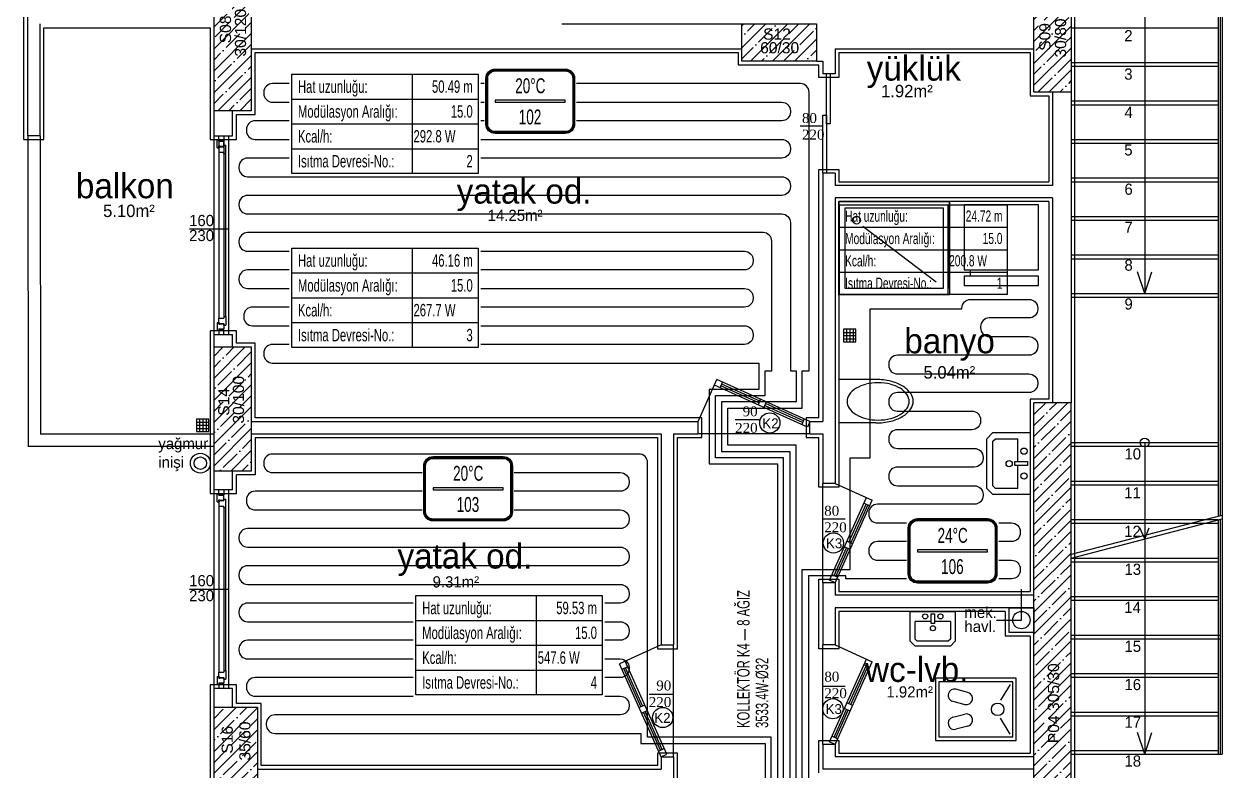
# Model space of a CAD drawing. Header units: centimetres. Extents: x 275281 to 287704, y -444050 to -441150.
# Drawn here: x 277398 to 278363, y -442857 to -442256 of the extents above; entities that cross this region are included whole.
import ezdxf
from ezdxf.enums import TextEntityAlignment as Align

# ---------------------------------------------------------------- set-up
doc = ezdxf.new("R2010")
doc.units = ezdxf.units.CM
for name, color, linetype in [('MKDU0', 50, 'CONTINUOUS'), ('ROTAS-ISITMA-CAP', 41, 'Continuous'), ('ROTAS-ISITMA-ETIKET', 2, 'Continuous'), ('ROTAS-ISITMA-MAHAL-ETIKET', 2, 'Continuous')]:
    doc.layers.add(name, color=color, linetype=linetype)
doc.layers.add('ROTAS-ISITMA-PEX', color=1, linetype='Continuous', lineweight=30)
doc.styles.add('arial_1_18', font='arial.ttf', dxfattribs={"height": 0.2})
doc.styles.add('ROTAS-YAZI', font='arial.ttf')
pattern_1 = [(45, (255901.426, -437638.89), (-8.838835, 8.838835), []), (45, (255910.265, -437638.89), (-8.838835, 8.838835), [15.625, -3.125, 0, -3.125])]

# ---------------------------------------------------------------- blocks, each defined once
blk = doc.blocks.new('ROTAS-YI-MAHAL')
at = {"color": 2, "extrusion": (0, 0, -1)}
for points in [[(35.71, -18.44), (35.71, 18.44, 0.414214), (28.21, 25.94), (-28.21, 25.94, 0.414214), (-35.71, 18.44), (-35.71, -18.44, 0.414214), (-28.21, -25.94), (28.21, -25.94, 0.414214)], [(34.21, -18.44), (34.21, 18.44, 0.414214), (28.21, 24.44), (-28.21, 24.44, 0.414214), (-34.21, 18.44), (-34.21, -18.44, 0.414214), (-28.21, -24.44), (28.21, -24.44, 0.414214)]]:
    blk.add_lwpolyline(points, format="xyb", close=True, dxfattribs=at)
at = {"color": 4, "extrusion": (0, 0, -1)}
for points in [[(35.21, -18.44), (35.21, 18.44, 0.414214), (28.21, 25.44), (-28.21, 25.44, 0.414214), (-35.21, 18.44), (-35.21, -18.44, 0.414214), (-28.21, -25.44), (28.21, -25.44, 0.414214)], [(34.71, -18.44), (34.71, 18.44, 0.414214), (28.21, 24.94), (-28.21, 24.94, 0.414214), (-34.71, 18.44), (-34.71, -18.44, 0.414214), (-28.21, -24.94), (28.21, -24.94, 0.414214)]]:
    blk.add_lwpolyline(points, format="xyb", close=True, dxfattribs=at)
at = {"color": 2, "extrusion": (0, 0, -1)}
blk.add_lwpolyline([(28.21, -0.75), (-28.21, -0.75), (-28.21, 0.75), (28.21, 0.75)], close=True, dxfattribs=at)
at = {"color": 4, "style": 'ROTAS-YAZI', "width": 0.65}
blk.add_attdef('DERECE', (-12.12, 6.47), '', height=12, dxfattribs=at)
at = {"color": 2, "style": 'ROTAS-YAZI', "width": 0.65, "flags": 1}
for tag in ['ALAN', 'MAHAL']:
    blk.add_attdef(tag, (0, 0), '', height=5, dxfattribs=at)
at = {"color": 1, "style": 'ROTAS-YAZI', "width": 0.65}
blk.add_attdef('NO', (-9.26, -18.64), '', height=12, dxfattribs=at)
blk = doc.blocks.new('ROTAS-YI-ETIKET')
at = {"color": 2}
for p, q in [((96.87, 0), (96.87, -80)), ((0, -20), (150, -20)), ((0, -40), (150, -40)), ((0, -60), (150, -60))]:
    blk.add_line(p, q, dxfattribs=at)
at = {"color": 2, "extrusion": (0, 0, -1)}
blk.add_lwpolyline([(-150, 0), (-150, -80), (0, -80), (0, 0)], close=True, dxfattribs=at)
at = {"color": 2, "style": 'ROTAS-YAZI', "width": 0.65}
for s, p in [('Hat uzunluğu:', (5, -10)), ('Modülasyon Aralığı:', (5, -30)), ('Kcal/h:', (5, -50)), ('Isıtma Devresi-No.:', (5, -70))]:
    blk.add_text(s, height=10, dxfattribs=at).set_placement(p, align=Align.MIDDLE_LEFT)
at = {"color": 2, "style": 'ROTAS-YAZI', "width": 0.65, "flags": 1}
for tag in ['ALAN', 'NO', 'DERECE', 'BORU', 'MAHAL']:
    blk.add_attdef(tag, (0, 0), '', height=5, dxfattribs=at)
at = {"color": 2, "style": 'ROTAS-YAZI', "width": 0.65}
for tag, p in [('UZ', (145.7, -14.93)), ('AR', (145.7, -34.94)), ('NO1', (145.7, -75.02))]:
    blk.add_attdef(tag, text='', height=10, dxfattribs=at).set_placement(p, align=Align.RIGHT)
blk.add_attdef('YER', (98.01, -54.93), '', height=10, dxfattribs=at)

msp = doc.modelspace()

# ---------------------------------------------------------------- hatches: boundary and pattern name
at = {"layer": 'MKDU0', "ltscale": 0.03}
h = msp.add_hatch(dxfattribs=at)
h.set_pattern_fill('ANSI35', color=8, scale=50, style=0)
h.set_pattern_definition(pattern_1)
h.paths.add_polyline_path([(277581.29, -442205.76), (277551.29, -442205.76), (277551.29, -442325.76), (277581.29, -442325.76)])
h.paths.add_polyline_path([(277579.59, -442284.37), (277579.59, -442241.25), (277565.62, -442241.25), (277565.62, -442284.37)], flags=24)
h.paths.add_polyline_path([(277567.47, -442273.67), (277567.47, -442246.65), (277553.51, -442246.65), (277553.51, -442273.67)], flags=24)
h = msp.add_hatch(dxfattribs=at)
h.set_pattern_fill('ANSI35', color=8, scale=50, style=0)
h.set_pattern_definition(pattern_1)
h.paths.add_polyline_path([(278241.29, -442230.76), (278211.29, -442230.76), (278211.29, -442310.76), (278241.29, -442310.76)])
h.paths.add_polyline_path([(278239.77, -442285.14), (278239.77, -442249.02), (278225.8, -442249.02), (278225.8, -442285.14)], flags=24)
h.paths.add_polyline_path([(278227.11, -442279.73), (278227.11, -442252.7), (278213.15, -442252.7), (278213.15, -442279.73)], flags=24)
h = msp.add_hatch(dxfattribs=at)
h.set_pattern_fill('ANSI35', color=8, scale=50, style=0)
h.set_pattern_definition(pattern_1)
h.paths.add_polyline_path([(278036.29, -442255.76), (277976.29, -442255.76), (277976.29, -442285.76), (278036.29, -442285.76)])
h.paths.add_polyline_path([(277988.59, -442281.91), (278024.71, -442281.91), (278024.71, -442267.94), (277988.59, -442267.94)], flags=24)
h.paths.add_polyline_path([(277990.99, -442270.89), (278018.01, -442270.89), (278018.01, -442256.93), (277990.99, -442256.93)], flags=24)
h = msp.add_hatch(dxfattribs=at)
h.set_pattern_fill('ANSI35', color=8, scale=50, style=0)
h.set_pattern_definition(pattern_1)
h.paths.add_polyline_path([(277581.29, -442515.76), (277551.29, -442515.76), (277551.29, -442615.76), (277581.29, -442615.76)])
h.paths.add_polyline_path([(277577.94, -442579.86), (277577.94, -442536.75), (277563.97, -442536.75), (277563.97, -442579.86)], flags=24)
h.paths.add_polyline_path([(277566.13, -442573.54), (277566.13, -442546.52), (277552.17, -442546.52), (277552.17, -442573.54)], flags=24)
h = msp.add_hatch(dxfattribs=at)
h.set_pattern_fill('ANSI35', color=8, scale=50, style=0)
h.set_pattern_definition(pattern_1)
h.paths.add_polyline_path([(278241.29, -442560.76), (278211.29, -442560.76), (278211.29, -442865.76), (278241.29, -442865.76)])
h.paths.add_polyline_path([(278234.1, -442837.16), (278234.1, -442768.19), (278220.13, -442768.19), (278220.13, -442837.16)], flags=24)
h = msp.add_hatch(dxfattribs=at)
h.set_pattern_fill('ANSI35', color=8, scale=50, style=0)
h.set_pattern_definition(pattern_1)
h.paths.add_polyline_path([(277586.29, -442805.76), (277551.29, -442805.76), (277551.29, -442865.76), (277586.29, -442865.76)])
h.paths.add_polyline_path([(277583.14, -442851.16), (277583.14, -442815.04), (277569.17, -442815.04), (277569.17, -442851.16)], flags=24)
h.paths.add_polyline_path([(277568.91, -442845.58), (277568.91, -442818.55), (277554.95, -442818.55), (277554.95, -442845.58)], flags=24)

# ---------------------------------------------------------------- linework, layer by layer
at = {"layer": 'MKDU0', "color": 8, "ltscale": 0.03}
for p, q in [((277398.29, -442348.76), (277398.29, -442142.76)), ((277401.29, -442345.76), (277401.29, -442145.76)), ((278244.29, -442310.76), (278244.29, -442230.76)), ((278300.54, -442225.76), (278300.54, -442472.76)), ((278359.79, -442225.76), (278359.79, -442651.93)), ((278361.29, -442225.76), (278361.29, -442651.54)), ((278362.79, -442225.76), (278362.79, -442654.25)), ((277411.29, -442345.76), (277411.29, -442255.76)), ((277414.29, -442258.76), (277548.29, -442258.76)), ((277414.29, -442348.76), (277414.29, -442258.76)), ((277548.29, -442258.76), (277548.29, -442325.76)), ((277831.29, -442255.76), (277976.29, -442255.76)), ((278241.29, -442258.76), (278359.79, -442258.76)), ((277581.29, -442275.76), (277976.29, -442275.76)), ((277584.29, -442328.76), (277584.29, -442278.76)), ((277584.29, -442278.76), (277973.29, -442278.76)), ((277973.29, -442278.76), (277973.29, -442288.76)), ((278051.29, -442275.76), (278211.29, -442275.76)), ((278051.29, -442275.76), (278051.29, -442295.9)), ((278054.29, -442278.76), (278208.29, -442278.76)), ((278054.29, -442278.76), (278054.29, -442298.9)), ((278208.29, -442278.76), (278208.29, -442313.76)), ((277973.29, -442288.76), (278029.29, -442288.76)), ((278029.29, -442288.76), (278038.29, -442288.76)), ((278036.29, -442285.76), (278041.29, -442285.76)), ((278038.29, -442298.9), (278038.29, -442288.76)), ((278041.29, -442285.76), (278041.29, -442295.9)), ((278241.29, -442286.76), (278359.79, -442286.76)), ((278241.29, -442289.76), (278359.79, -442289.76)), ((278054.29, -442298.9), (278038.29, -442298.9)), ((278051.29, -442295.9), (278041.29, -442295.9)), ((278044.29, -442336.05), (278044.29, -442296.05)), ((278047.29, -442296.05), (278047.29, -442336.05)), ((278208.29, -442313.76), (278223.29, -442313.76)), ((278223.29, -442313.76), (278223.29, -442382.76)), ((278226.29, -442310.76), (278226.29, -442385.76)), ((278241.29, -442310.76), (278241.29, -442560.76)), ((278241.29, -442317.76), (278359.79, -442317.76)), ((278244.29, -442525.76), (278244.29, -442310.76)), ((277548.29, -442325.76), (277548.29, -442348.76)), ((277551.29, -442345.76), (277551.29, -442325.76)), ((277566.29, -442345.76), (277566.29, -442325.76)), ((277569.29, -442348.76), (277569.29, -442328.76)), ((277569.29, -442328.76), (277584.29, -442328.76)), ((278041.29, -442375.9), (278041.29, -442329.08)), ((278041.29, -442329.08), (278044.29, -442329.08)), ((278044.29, -442329.08), (278044.29, -442375.9)), ((278241.29, -442320.76), (278359.79, -442320.76)), ((278041.29, -442338.06), (278023.18, -442338.06)), ((278047.29, -442336.05), (278044.29, -442336.05)), ((277411.29, -442345.76), (277401.29, -442345.76)), ((277551.29, -442345.76), (277566.29, -442345.76)), ((277551.29, -442505.76), (277551.29, -442345.76)), ((277555.3, -442349.76), (277555.3, -442345.76)), ((277559.3, -442345.76), (277559.3, -442349.76)), ((277563.1, -442505.76), (277563.1, -442345.76)), ((277398.29, -442348.76), (277414.29, -442348.76)), ((277548.29, -442348.76), (277569.29, -442348.76)), ((277553.7, -442349.06), (277555.1, -442349.06)), ((277553.7, -442355.46), (277553.7, -442349.06)), ((277553.7, -442355.46), (277555.1, -442355.46)), ((277555.1, -442349.06), (277555.1, -442492.56)), ((277555.1, -442350.26), (277555.1, -442349.06)), ((277555.1, -442350.26), (277559.3, -442350.26)), ((277555.1, -442353.96), (277556.1, -442353.96)), ((277555.1, -442355.46), (277555.1, -442353.96)), ((277555.1, -442354.56), (277555.1, -442358.96)), ((277555.1, -442354.56), (277555.6, -442354.56)), ((277559.3, -442349.76), (277555.3, -442349.76)), ((277555.6, -442354.86), (277555.6, -442354.56)), ((277555.6, -442354.86), (277556.1, -442354.86)), ((277556.1, -442354.26), (277556.1, -442353.96)), ((277556.1, -442354.26), (277559.3, -442354.26)), ((277556.1, -442354.86), (277556.1, -442354.56)), ((277556.1, -442354.56), (277559.3, -442354.56)), ((277559.3, -442350.26), (277559.3, -442491.36)), ((277559.3, -442354.26), (277559.3, -442350.26)), ((277559.3, -442353.36), (277559.3, -442354.56)), ((277559.3, -442353.36), (277560.7, -442353.36)), ((277560.7, -442491.36), (277560.7, -442353.36)), ((277560.7, -442360.16), (277560.7, -442353.36)), ((278241.29, -442348.76), (278359.79, -442348.76)), ((278241.29, -442351.76), (278359.79, -442351.76)), ((277555.1, -442358.96), (277559.3, -442358.96)), ((277559.3, -442360.16), (277559.3, -442358.96)), ((277559.3, -442360.16), (277560.7, -442360.16)), ((278038.29, -442572.76), (278038.29, -442372.9)), ((278038.29, -442372.9), (278054.29, -442372.9)), ((278041.29, -442375.9), (278041.29, -442575.76)), ((278051.29, -442375.9), (278041.29, -442375.9)), ((278044.29, -442375.9), (278041.29, -442375.9)), ((278051.29, -442375.9), (278051.29, -442385.76)), ((278054.29, -442372.9), (278054.29, -442382.76)), ((278226.29, -442385.76), (278051.29, -442385.76)), ((278054.29, -442382.76), (278223.29, -442382.76)), ((278241.29, -442379.76), (278359.79, -442379.76)), ((278241.29, -442382.76), (278359.79, -442382.76)), ((278226.29, -442395.76), (278051.29, -442395.76)), ((278051.29, -442395.76), (278051.29, -442625.76)), ((278226.29, -442395.76), (278226.29, -442560.76)), ((278223.29, -442398.76), (278054.29, -442398.76)), ((278054.29, -442398.76), (278054.29, -442628.76)), ((278143.29, -442468.76), (278143.29, -442398.76)), ((278223.29, -442398.76), (278223.29, -442557.76)), ((278241.29, -442410.76), (278359.79, -442410.76)), ((278241.29, -442413.76), (278359.79, -442413.76)), ((277531.66, -442420.81), (277563.1, -442420.81)), ((278241.29, -442441.76), (278359.79, -442441.76)), ((278241.29, -442444.76), (278359.79, -442444.76)), ((278300.54, -442472.76), (278294.81, -442455.24)), ((278300.54, -442472.76), (278306.27, -442455.24)), ((278241.29, -442472.76), (278359.79, -442472.76)), ((278241.29, -442475.76), (278359.79, -442475.76)), ((277555.1, -442492.56), (277559.3, -442492.56)), ((277555.1, -442496.96), (277555.1, -442492.56)), ((277559.3, -442491.36), (277559.3, -442492.56)), ((277559.3, -442491.36), (277560.7, -442491.36)), ((277560.7, -442491.36), (277560.7, -442498.16)), ((277569.29, -442502.76), (277548.29, -442502.76)), ((277548.29, -442502.76), (277548.29, -442515.76)), ((277553.7, -442496.06), (277553.7, -442502.46)), ((277553.7, -442496.06), (277555.1, -442496.06)), ((277553.7, -442502.46), (277555.1, -442502.46)), ((277555.1, -442496.06), (277555.1, -442497.56)), ((277555.1, -442496.96), (277555.6, -442496.96)), ((277555.1, -442497.56), (277556.1, -442497.56)), ((277555.1, -442501.26), (277555.1, -442502.46)), ((277555.1, -442501.26), (277559.3, -442501.26)), ((277555.3, -442501.76), (277555.3, -442505.76)), ((277559.3, -442501.76), (277555.3, -442501.76)), ((277555.6, -442496.66), (277556.1, -442496.66)), ((277555.6, -442496.66), (277555.6, -442496.96)), ((277556.1, -442496.66), (277556.1, -442496.96)), ((277556.1, -442496.96), (277559.3, -442496.96)), ((277556.1, -442497.26), (277556.1, -442497.56)), ((277556.1, -442497.26), (277559.3, -442497.26)), ((277559.3, -442498.16), (277559.3, -442496.96)), ((277559.3, -442497.26), (277559.3, -442501.26)), ((277559.3, -442498.16), (277560.7, -442498.16)), ((277559.3, -442505.76), (277559.3, -442501.76)), ((277569.29, -442512.76), (277569.29, -442502.76)), ((278068.09, -442501.62), (278058.09, -442501.62)), ((278058.09, -442501.62), (278058.09, -442511.62)), ((278060.56, -442501.62), (278060.56, -442511.62)), ((278063.17, -442501.62), (278063.17, -442511.62)), ((278065.79, -442501.62), (278065.79, -442511.62)), ((278068.09, -442511.62), (278068.09, -442501.62)), ((277551.29, -442515.76), (277551.29, -442505.76)), ((277551.29, -442505.76), (277566.29, -442505.76)), ((277566.29, -442515.76), (277566.29, -442505.76)), ((278058.09, -442504.09), (278068.09, -442504.09)), ((278058.09, -442506.62), (278068.09, -442506.62)), ((278058.09, -442509.15), (278068.09, -442509.15)), ((278058.09, -442511.62), (278068.09, -442511.62)), ((277548.29, -442515.76), (277548.29, -442585.76)), ((277584.29, -442512.76), (277569.29, -442512.76)), ((277584.29, -442572.76), (277584.29, -442512.76)), ((278244.29, -442585.76), (278244.29, -442525.76)), ((277941.04, -442575.76), (277956.16, -442542.12)), ((278028.99, -442580.32), (277954.11, -442546.68)), ((278031.04, -442575.76), (277956.16, -442542.12)), ((277958.67, -442548.73), (277960.72, -442544.17)), ((277990.01, -442560.84), (277959.41, -442547.09)), ((277990.65, -442559.4), (277960.05, -442545.65)), ((278084.17, -442542.02), (278054.24, -442542.02)), ((278054.24, -442542.02), (278054.24, -442577.06)), ((277991.32, -442557.92), (277989.27, -442562.48)), ((277995.88, -442559.97), (277993.83, -442564.53)), ((278208.29, -442557.76), (278208.29, -442712.76)), ((278223.29, -442557.76), (278208.29, -442557.76)), ((278025.17, -442576.64), (277994.57, -442562.89)), ((278025.81, -442575.2), (277995.22, -442561.45)), ((277547.14, -442573.9), (277537.14, -442573.9)), ((277537.14, -442573.9), (277537.14, -442583.9)), ((277537.14, -442576.37), (277547.14, -442576.37)), ((277537.14, -442578.9), (277547.14, -442578.9)), ((277539.61, -442573.9), (277539.61, -442583.9)), ((277542.22, -442573.9), (277542.22, -442583.9)), ((277544.84, -442573.9), (277544.84, -442583.9)), ((277547.14, -442583.9), (277547.14, -442573.9)), ((277581.29, -442575.76), (277941.04, -442575.76)), ((277944.04, -442572.76), (277584.29, -442572.76)), ((277941.04, -442585.76), (277941.04, -442575.76)), ((277944.04, -442588.76), (277944.04, -442572.76)), ((277970.79, -442574.13), (277990.11, -442574.13)), ((278026.48, -442573.71), (278024.43, -442578.28)), ((278038.29, -442572.76), (278028.04, -442572.76)), ((278028.04, -442572.76), (278028.04, -442588.76)), ((278031.04, -442575.76), (278028.99, -442580.32)), ((278031.04, -442575.76), (278041.29, -442575.76)), ((278031.04, -442585.76), (278031.04, -442575.76)), ((278084.17, -442577.02), (278054.28, -442577.02)), ((277537.14, -442581.43), (277547.14, -442581.43)), ((277537.14, -442583.9), (277547.14, -442583.9)), ((277548.29, -442585.76), (277548.29, -442633.76)), ((277581.29, -442585.76), (277911.29, -442585.76)), ((277584.29, -442588.76), (277908.29, -442588.76)), ((277584.29, -442588.76), (277584.29, -442618.76)), ((277908.29, -442588.76), (277908.29, -442758.76)), ((277911.29, -442585.76), (277911.29, -442755.76)), ((277921.29, -442585.76), (277941.04, -442585.76)), ((277921.29, -442585.76), (277921.29, -442755.76)), ((277924.29, -442758.76), (277924.29, -442588.76)), ((277924.29, -442588.76), (277944.04, -442588.76)), ((278031.04, -442585.76), (277941.04, -442585.76)), ((278028.04, -442588.76), (278038.29, -442588.76)), ((278031.04, -442585.76), (278041.29, -442585.76)), ((278038.29, -442628.76), (278038.29, -442588.76)), ((278041.29, -442585.76), (278041.29, -442625.76)), ((278244.29, -442810.76), (278244.29, -442585.76)), ((278241.29, -442592.76), (278359.79, -442592.76)), ((278241.29, -442595.76), (278359.79, -442595.76)), ((278300.54, -442592.76), (278300.54, -442670.4)), ((277551.29, -442630.76), (277551.29, -442615.76)), ((277566.29, -442630.76), (277566.29, -442615.76)), ((277569.29, -442633.76), (277569.29, -442618.76)), ((277584.29, -442618.76), (277569.29, -442618.76)), ((278051.29, -442625.76), (278041.29, -442625.76)), ((278041.29, -442705.76), (278041.29, -442625.76)), ((278051.29, -442625.76), (278081.2, -442639.2)), ((278241.29, -442623.76), (278359.79, -442623.76)), ((278241.29, -442626.76), (278359.79, -442626.76)), ((277548.29, -442633.76), (277569.29, -442633.76)), ((277566.29, -442630.76), (277551.29, -442630.76)), ((277551.29, -442790.76), (277551.29, -442630.76)), ((277553.7, -442640.46), (277553.7, -442634.06)), ((277553.7, -442634.06), (277555.1, -442634.06)), ((277555.1, -442635.26), (277555.1, -442634.06)), ((277555.1, -442635.26), (277559.3, -442635.26)), ((277555.3, -442634.76), (277555.3, -442630.76)), ((277559.3, -442634.76), (277555.3, -442634.76)), ((277559.3, -442630.76), (277559.3, -442634.76)), ((277559.3, -442639.26), (277559.3, -442635.26)), ((277563.1, -442790.76), (277563.1, -442630.76)), ((278054.29, -442628.76), (278038.29, -442628.76)), ((278046.73, -442703.71), (278076.64, -442637.15)), ((277553.7, -442640.46), (277555.1, -442640.46)), ((277555.1, -442640.46), (277555.1, -442638.96)), ((277555.1, -442638.96), (277556.1, -442638.96)), ((277555.1, -442639.56), (277555.6, -442639.56)), ((277555.1, -442639.56), (277555.1, -442643.96)), ((277555.1, -442643.96), (277555.1, -442777.56)), ((277555.1, -442643.96), (277559.3, -442643.96)), ((277555.6, -442639.86), (277555.6, -442639.56)), ((277555.6, -442639.86), (277556.1, -442639.86)), ((277556.1, -442639.26), (277556.1, -442638.96)), ((277556.1, -442639.26), (277559.3, -442639.26)), ((277556.1, -442639.56), (277559.3, -442639.56)), ((277556.1, -442639.86), (277556.1, -442639.56)), ((277559.3, -442638.36), (277560.7, -442638.36)), ((277559.3, -442638.36), (277559.3, -442639.56)), ((277559.3, -442645.16), (277559.3, -442643.96)), ((277559.3, -442645.16), (277559.3, -442776.36)), ((277559.3, -442645.16), (277560.7, -442645.16)), ((277560.7, -442645.16), (277560.7, -442638.36)), ((277560.7, -442776.36), (277560.7, -442645.16)), ((278051.29, -442705.76), (278081.2, -442639.2)), ((278062.47, -442673.05), (278076.22, -442642.45)), ((278063.91, -442673.7), (278077.66, -442643.1)), ((278074.59, -442641.71), (278079.15, -442643.76)), ((278059.4, -442654.51), (278041.29, -442654.51)), ((278240.54, -442682.86), (278362.79, -442651.15)), ((278241.29, -442685.76), (278362.79, -442654.25)), ((278241.29, -442654.76), (278359.79, -442654.76)), ((278359.79, -442654.76), (278359.79, -442843.76)), ((278361.29, -442654.64), (278361.29, -442843.76)), ((278362.79, -442654.25), (278362.79, -442843.76)), ((278241.29, -442657.76), (278359.79, -442657.76)), ((278300.54, -442670.4), (278296.68, -442661.49)), ((278300.54, -442670.4), (278304.19, -442661.43)), ((278065.4, -442674.36), (278060.84, -442672.31)), ((278300.54, -442670.4), (278300.54, -442843.76)), ((278050.41, -442699.89), (278060.43, -442677.61)), ((278051.85, -442700.54), (278061.87, -442678.26)), ((278063.35, -442678.92), (278058.79, -442676.87)), ((278241.29, -442685.76), (278359.79, -442685.76)), ((278241.29, -442688.76), (278359.79, -442688.76)), ((278038.29, -442758.76), (278038.29, -442702.76)), ((278038.29, -442702.76), (278054.29, -442702.76)), ((278051.29, -442705.76), (278046.73, -442703.71)), ((278053.34, -442701.2), (278048.78, -442699.15)), ((278054.29, -442702.76), (278054.29, -442712.76)), ((277531.66, -442710.76), (277563.1, -442710.76)), ((278041.29, -442705.76), (278041.29, -442755.76)), ((278051.29, -442705.76), (278041.29, -442705.76)), ((278051.29, -442705.76), (278051.29, -442715.76)), ((278054.29, -442712.76), (278208.29, -442712.76)), ((278201.29, -442735.76), (278201.29, -442710.76)), ((278211.29, -442715.76), (278051.29, -442715.76)), ((278241.29, -442716.76), (278359.79, -442716.76)), ((278241.29, -442719.76), (278359.79, -442719.76)), ((278211.29, -442725.76), (278051.29, -442725.76)), ((278051.29, -442725.76), (278051.29, -442755.76)), ((278188.29, -442728.76), (278054.29, -442728.76)), ((278054.29, -442728.76), (278054.29, -442758.76)), ((278111.8, -442728.76), (278148.06, -442728.76)), ((278111.8, -442752.76), (278111.8, -442728.76)), ((278128.59, -442738.59), (278128.59, -442730.59)), ((278128.59, -442730.59), (278131.27, -442730.59)), ((278131.27, -442730.59), (278131.27, -442738.59)), ((278148.06, -442728.76), (278148.06, -442752.76)), ((278188.29, -442728.76), (278188.29, -442748.76)), ((278191.29, -442725.76), (278211.29, -442725.76)), ((278191.29, -442745.76), (278191.29, -442725.76)), ((278211.29, -442725.76), (278211.29, -442745.76)), ((278128.59, -442736.76), (278115.8, -442736.76)), ((278115.8, -442751.11), (278115.8, -442736.76)), ((278131.27, -442738.59), (278128.59, -442738.59)), ((278144.06, -442736.76), (278131.27, -442736.76)), ((278144.06, -442736.76), (278144.06, -442751.11)), ((278181.29, -442735.76), (278201.29, -442735.76)), ((278115.8, -442756.76), (278111.8, -442752.76)), ((278117.46, -442752.76), (278115.8, -442751.11)), ((278142.41, -442752.76), (278117.46, -442752.76)), ((278144.06, -442751.11), (278142.41, -442752.76)), ((278148.06, -442752.76), (278144.06, -442756.76)), ((278208.29, -442748.76), (278188.29, -442748.76)), ((278211.29, -442745.76), (278191.29, -442745.76)), ((278208.29, -442748.76), (278208.29, -442787.76)), ((278241.29, -442747.76), (278361.29, -442747.76)), ((278241.29, -442750.76), (278361.29, -442750.76)), ((277911.29, -442755.76), (277877.64, -442770.88)), ((277908.29, -442758.76), (277924.29, -442758.76)), ((277911.29, -442755.76), (277921.29, -442755.76)), ((277921.29, -442845.76), (277921.29, -442755.76)), ((278054.29, -442758.76), (278038.29, -442758.76)), ((278051.29, -442755.76), (278041.29, -442755.76)), ((278041.29, -442835.76), (278041.29, -442755.76)), ((278051.29, -442755.76), (278081.2, -442769.2)), ((278144.06, -442756.76), (278115.8, -442756.76)), ((277911.29, -442845.76), (277877.64, -442770.88)), ((277915.85, -442843.71), (277882.2, -442768.83)), ((278046.73, -442833.71), (278076.64, -442767.15)), ((278051.29, -442835.76), (278081.2, -442769.2)), ((278062.47, -442803.05), (278076.22, -442772.45)), ((278074.59, -442771.71), (278079.15, -442773.76)), ((277553.7, -442781.06), (277553.7, -442787.46)), ((277553.7, -442781.06), (277555.1, -442781.06)), ((277555.1, -442777.56), (277559.3, -442777.56)), ((277555.1, -442781.96), (277555.1, -442777.56)), ((277555.1, -442781.06), (277555.1, -442782.56)), ((277555.1, -442781.96), (277555.6, -442781.96)), ((277555.1, -442782.56), (277556.1, -442782.56)), ((277555.6, -442781.66), (277556.1, -442781.66)), ((277555.6, -442781.66), (277555.6, -442781.96)), ((277556.1, -442781.66), (277556.1, -442781.96)), ((277556.1, -442781.96), (277559.3, -442781.96)), ((277556.1, -442782.26), (277556.1, -442782.56)), ((277556.1, -442782.26), (277559.3, -442782.26)), ((277559.3, -442776.36), (277559.3, -442777.56)), ((277559.3, -442776.36), (277560.7, -442776.36)), ((277559.3, -442783.16), (277559.3, -442781.96)), ((277559.3, -442782.26), (277559.3, -442786.26)), ((277560.7, -442776.36), (277560.7, -442783.16)), ((277884.25, -442773.39), (277879.69, -442775.44)), ((277894.93, -442805.38), (277881.18, -442774.78)), ((277896.37, -442804.73), (277882.62, -442774.13)), ((278063.91, -442803.7), (278077.66, -442773.1)), ((278132.14, -442782.54), (278132.14, -442832.54)), ((278197.14, -442782.54), (278132.14, -442782.54)), ((278197.14, -442832.54), (278197.14, -442782.54)), ((278241.29, -442778.76), (278359.79, -442778.76)), ((278241.29, -442781.76), (278359.79, -442781.76)), ((277548.29, -442787.76), (277548.29, -442805.76)), ((277569.29, -442787.76), (277548.29, -442787.76)), ((277551.29, -442805.76), (277551.29, -442790.76)), ((277566.29, -442790.76), (277551.29, -442790.76)), ((277553.7, -442787.46), (277555.1, -442787.46)), ((277555.1, -442786.26), (277555.1, -442787.46)), ((277555.1, -442786.26), (277559.3, -442786.26)), ((277555.3, -442786.76), (277555.3, -442790.76)), ((277559.3, -442786.76), (277555.3, -442786.76)), ((277559.3, -442783.16), (277560.7, -442783.16)), ((277559.3, -442790.76), (277559.3, -442786.76)), ((277566.29, -442805.76), (277566.29, -442790.76)), ((277569.29, -442802.76), (277569.29, -442787.76)), ((278059.42, -442789.14), (278041.31, -442789.14)), ((278134.92, -442785.32), (278134.92, -442829.76)), ((278194.36, -442785.32), (278134.92, -442785.32)), ((278158.26, -442794.01), (278148.6, -442791.42)), ((278192.14, -442787.54), (278184.36, -442800.29)), ((278194.36, -442829.76), (278194.36, -442785.32)), ((278208.29, -442787.76), (278208.29, -442842.74)), ((277901.71, -442795.48), (277921.29, -442795.48)), ((278146.01, -442801.08), (278155.67, -442803.66)), ((277548.29, -442805.76), (277548.29, -442865.76)), ((277589.29, -442802.76), (277569.29, -442802.76)), ((277589.29, -442852.76), (277589.29, -442802.76)), ((277893.44, -442806.04), (277898, -442803.99)), ((277895.49, -442810.6), (277900.05, -442808.55)), ((277910.73, -442840.54), (277896.98, -442809.94)), ((277912.17, -442839.89), (277898.42, -442809.29)), ((278050.41, -442829.89), (278060.43, -442807.61)), ((278051.85, -442830.54), (278061.87, -442808.26)), ((278063.35, -442808.92), (278058.79, -442806.87)), ((278065.4, -442804.36), (278060.84, -442802.31)), ((278146.01, -442814.01), (278155.67, -442811.42)), ((278241.29, -442809.76), (278359.79, -442809.76)), ((278244.29, -442865.76), (278244.29, -442810.76)), ((278158.26, -442821.08), (278148.6, -442823.66)), ((278192.14, -442827.54), (278184.36, -442814.72)), ((278241.29, -442812.76), (278359.79, -442812.76)), ((278053.34, -442831.2), (278048.78, -442829.15)), ((278134.92, -442829.76), (278194.36, -442829.76)), ((278300.54, -442843.76), (278294.81, -442826.24)), ((278300.54, -442843.76), (278306.27, -442826.24)), ((277909.24, -442841.2), (277913.8, -442839.15)), ((278038.29, -442858.76), (278038.29, -442832.76)), ((278038.29, -442832.76), (278054.29, -442832.76)), ((278041.29, -442835.76), (278041.29, -442855.76)), ((278051.29, -442835.76), (278041.29, -442835.76)), ((278051.29, -442835.76), (278046.73, -442833.71)), ((278051.29, -442835.76), (278051.29, -442845.76)), ((278054.29, -442832.76), (278054.29, -442842.76)), ((278132.14, -442832.54), (278197.14, -442832.54)), ((277924.29, -442842.76), (277908.29, -442842.76)), ((277908.29, -442842.76), (277908.29, -442847.76)), ((277908.29, -442847.76), (277908.29, -442852.76)), ((277911.29, -442845.76), (277915.85, -442843.71)), ((277911.29, -442845.76), (277911.29, -442855.76)), ((277911.29, -442845.76), (277921.29, -442845.76)), ((277921.29, -442845.76), (277921.29, -442875.76)), ((277924.29, -442850.76), (277924.29, -442842.76)), ((278211.29, -442845.74), (278051.29, -442845.74)), ((278054.29, -442842.74), (278208.29, -442842.74)), ((278241.29, -442840.76), (278359.79, -442840.76)), ((278241.29, -442843.76), (278361.29, -442843.76)), ((278359.79, -442843.76), (278362.79, -442843.76)), ((277586.29, -442855.76), (277911.29, -442855.76)), ((277908.29, -442852.76), (277589.29, -442852.76)), ((277924.29, -442865.76), (277924.29, -442850.76)), ((278211.29, -442855.74), (278041.29, -442855.74))]:
    msp.add_line(p, q, dxfattribs=at)
for points in [[(277551.29, -442325.76), (277551.29, -442205.76)], [(277581.29, -442205.76), (277581.29, -442325.76)], [(278211.29, -442310.76), (278211.29, -442230.76)], [(278241.29, -442230.76), (278241.29, -442310.76)], [(277976.29, -442285.76), (277976.29, -442255.76)], [(277976.29, -442255.76), (278036.29, -442255.76)], [(278036.29, -442255.76), (278036.29, -442285.76)], [(278036.29, -442285.76), (277976.29, -442285.76)], [(278241.29, -442310.76), (278211.29, -442310.76)], [(277581.29, -442325.76), (277551.29, -442325.76)], [(277401.29, -442345.76), (277401.58, -442595.76)], [(277411.29, -442345.76), (277411.58, -442585.76)], [(278215.13, -442401.39), (278155.13, -442401.39), (278155.13, -442453.74), (278215.13, -442453.74), (278215.13, -442401.39)], [(278132.56, -442463.76), (278073.56, -442418.76)], [(278160.13, -442453.74), (278160.13, -442458.74)], [(278215.13, -442458.74), (278155.13, -442458.74), (278155.13, -442466.39), (278215.13, -442466.39), (278215.13, -442458.74)], [(277551.29, -442615.76), (277551.29, -442515.76)], [(277551.29, -442515.76), (277581.29, -442515.76)], [(277581.29, -442515.76), (277581.29, -442615.76)], [(278241.29, -442560.76), (278211.29, -442560.76)], [(278211.29, -442865.76), (278211.29, -442560.76)], [(278241.29, -442865.76), (278241.29, -442560.76)], [(277411.29, -442585.76), (277551.29, -442585.76)], [(278198.38, -442629.73), (278180.45, -442629.73), (278178.38, -442627.65), (278178.38, -442591.8), (278180.45, -442589.73), (278198.38, -442589.73)], [(278198.38, -442607.92), (278198.38, -442589.73)], [(277401.29, -442595.76), (277551.29, -442595.76)], [(277581.29, -442615.76), (277551.29, -442615.76)], [(278198.38, -442629.73), (278198.38, -442611.27)], [(277551.29, -442865.76), (277551.29, -442805.76)], [(277551.29, -442805.76), (277586.29, -442805.76)], [(277586.29, -442805.76), (277586.29, -442865.76)]]:
    msp.add_lwpolyline(points, dxfattribs=at)
for points in [[(278054.29, -442398.76), (278143.29, -442398.76), (278143.29, -442473.76), (278054.29, -442473.76)], [(278059.29, -442403.76), (278138.29, -442403.76), (278138.29, -442468.76), (278059.29, -442468.76)], [(278208.38, -442584.73), (278208.38, -442634.73), (278178.38, -442634.73), (278173.38, -442629.73), (278173.38, -442589.73), (278178.38, -442584.73)], [(278206.1, -442611.27), (278196.1, -442611.27), (278196.1, -442607.92), (278206.1, -442607.92)]]:
    msp.add_lwpolyline(points, close=True, dxfattribs=at)
for centre, radius in [((278068.56, -442413.76), 3.16), ((277998.72, -442576.97), 8.14), ((278300.54, -442592.76), 3.6), ((278203.38, -442599.73), 2.52), ((277540.29, -442609.37), 8), ((277540.29, -442609.37), 5), ((278191.43, -442609.73), 2.52), ((278203.38, -442619.73), 2.52), ((278049.89, -442673.64), 8.14), ((278123.8, -442732.76), 2.02), ((278136.06, -442732.76), 2.02), ((278201.29, -442735.76), 7), ((278130.04, -442742.33), 2.02), ((278049.55, -442807.1), 8.14), ((277912.5, -442814.18), 8.14), ((278182.14, -442807.54), 5)]:
    msp.add_circle(centre, radius, dxfattribs=at)
for centre, radius, start, end in [((278077.72, -442564.86), 18.4, 120.96376, 145.38051), ((278082.67, -442573.12), 28.03, 103.95685, 120.96376), ((278085.92, -442586.21), 41.53, 90, 103.95685), ((278084.17, -442593.28), 51.26, 76.41629, 90), ((278085.92, -442586.21), 41.53, 76.04315, 90), ((278089.18, -442573.12), 28.03, 59.03624, 76.04315), ((278088.2, -442576.61), 34.11, 59.74356, 76.41629), ((278094.13, -442564.86), 18.4, 34.61949, 59.03624), ((278094.33, -442566.1), 21.94, 35.37781, 59.74356), ((278070.22, -442559.69), 9.3, 145.38051, 180), ((278070.22, -442559.69), 9.3, 180, 214.61949), ((278101.63, -442559.69), 9.3, 360, 34.61949), ((278101.63, -442559.69), 9.3, 325.38051, 360), ((278103.58, -442559.52), 10.58, 0, 35.37781), ((278103.58, -442559.52), 10.58, 324.62219, 360), ((278077.72, -442554.51), 18.4, 214.61949, 239.03624), ((278082.67, -442546.25), 28.03, 239.03624, 256.04315), ((278089.18, -442546.25), 28.03, 283.95685, 300.96376), ((278094.13, -442554.51), 18.4, 300.96376, 325.38051), ((278094.33, -442552.95), 21.94, 300.25644, 324.62219), ((278085.92, -442533.16), 41.53, 256.04315, 270), ((278084.17, -442525.76), 51.26, 270, 283.58371), ((278085.92, -442533.16), 41.53, 270, 283.95685), ((278088.2, -442542.44), 34.11, 283.58371, 300.25644), ((278147.31, -442796.25), 5, 75, 165), ((278147.31, -442796.25), 5, 165, 255), ((278156.97, -442798.83), 5, 255, 75), ((278156.97, -442816.25), 5, 285, 105), ((278147.31, -442818.83), 5, 105, 195), ((278147.31, -442818.83), 5, 195, 285)]:
    msp.add_arc(centre, radius, start, end, dxfattribs=at)
at = {"layer": 'ROTAS-ISITMA-PEX'}
for points in [[(278019.88, -442895), (278019.88, -442595), (277964.88, -442595), (277964.88, -442565), (278024.88, -442565), (278024.88, -442535), (278030.33, -442535), (278030.33, -442528.75), (278030.33, -442310.75, 0.414214), (278023.33, -442303.75), (277598.38, -442303.75, 0.414214), (277591.38, -442310.75), (277591.38, -442311.75, 0.414214), (277598.38, -442318.75), (278008.33, -442318.75, -0.414214), (278015.33, -442325.75), (278015.33, -442326.75, -0.414214), (278008.33, -442333.75), (277584.38, -442333.75, 0.414214), (277577.38, -442340.75), (277577.38, -442341.75, 0.414214), (277584.38, -442348.75), (278008.33, -442348.75, -0.414214), (278015.33, -442355.75), (278015.33, -442356.75, -0.414214), (278008.33, -442363.75), (277578.38, -442363.75, 0.414214), (277571.38, -442370.75), (277571.38, -442371.75, 0.414214), (277578.38, -442378.75), (278008.33, -442378.75, -0.414214), (278015.33, -442385.75), (278015.33, -442386.75, -0.414214), (278008.33, -442393.75), (277578.38, -442393.75, 0.414214), (277571.38, -442400.75), (277571.38, -442401.75, 0.414214), (277578.38, -442408.75), (278008.33, -442408.75, -0.414214), (278015.33, -442415.75), (278015.33, -442528.75), (278015.33, -442535), (278019.88, -442535), (278019.88, -442560), (277959.88, -442560), (277959.88, -442600), (278014.88, -442600), (278014.88, -442900)], [(278009.88, -442905), (278009.88, -442605), (277954.88, -442605), (277954.88, -442555), (277994.88, -442555), (277994.88, -442535), (278000.33, -442535), (278000.33, -442528.75), (278000.33, -442430.75, 0.414214), (277993.33, -442423.75), (277578.38, -442423.75, 0.414214), (277571.38, -442430.75), (277571.38, -442431.75, 0.414214), (277578.38, -442438.75), (277978.33, -442438.75, -0.414214), (277985.33, -442445.75), (277985.33, -442446.75, -0.414214), (277978.33, -442453.75), (277578.38, -442453.75, 0.414214), (277571.38, -442460.75), (277571.38, -442461.75, 0.414214), (277578.38, -442468.75), (277978.33, -442468.75, -0.414214), (277985.33, -442475.75), (277985.33, -442476.75, -0.414214), (277978.33, -442483.75), (277582.23, -442483.75, 0.414214), (277575.23, -442490.75), (277575.23, -442491.75, 0.414214), (277582.23, -442498.75), (277978.33, -442498.75, -0.414214), (277985.33, -442505.75), (277985.33, -442506.75, -0.414214), (277978.33, -442513.75), (277598.38, -442513.75, 0.414214), (277591.38, -442520.75), (277591.38, -442521.75, 0.414214), (277598.38, -442528.75), (277985.33, -442528.75), (277989.88, -442528.75), (277989.88, -442550), (277949.88, -442550), (277949.88, -442610), (278004.88, -442610), (278004.88, -442910)], [(278024.88, -442890), (278024.88, -442695), (278063.38, -442695), (278063.38, -442687.5), (278063.38, -442605), (278079.42, -442605), (278079.42, -442485), (278153.38, -442485), (278153.38, -442484.5, -0.414214), (278160.38, -442477.5), (278207.38, -442477.5, -0.414214), (278214.38, -442484.5), (278214.38, -442485.5, -0.414214), (278207.38, -442492.5), (278175.38, -442492.5, 0.414214), (278168.38, -442499.5), (278168.38, -442500.5, 0.414214), (278175.38, -442507.5), (278207.38, -442507.5, -0.414214), (278214.38, -442514.5), (278214.38, -442515.5, -0.414214), (278207.38, -442522.5), (278101.42, -442522.5, 0.414214), (278094.42, -442529.5), (278094.42, -442530.5, 0.414214), (278101.42, -442537.5), (278207.38, -442537.5, -0.414214), (278214.38, -442544.5), (278214.38, -442545.5, -0.414214), (278207.38, -442552.5), (278101.42, -442552.5, 0.414214), (278094.42, -442559.5), (278094.42, -442560.5, 0.414214), (278101.42, -442567.5), (278161.38, -442567.5, -0.414214), (278168.38, -442574.5), (278168.38, -442575.5, -0.414214), (278161.38, -442582.5), (278101.42, -442582.5, 0.414214), (278094.42, -442589.5), (278094.42, -442590.5, 0.414214), (278101.42, -442597.5), (278163.38, -442597.5, -0.414214), (278170.38, -442604.5), (278170.38, -442605.5, -0.414214), (278163.38, -442612.5), (278101.42, -442612.5, 0.414214), (278094.42, -442619.5), (278094.42, -442620.5, 0.414214), (278101.42, -442627.5), (278163.38, -442627.5, -0.414214), (278170.38, -442634.5), (278170.38, -442635.5, -0.414214), (278163.38, -442642.5), (278085.38, -442642.5, 0.414214), (278078.38, -442649.5), (278078.38, -442650.5, 0.414214), (278085.38, -442657.5), (278193.38, -442657.5, -0.414214), (278200.38, -442664.5), (278200.38, -442665.5, -0.414214), (278193.38, -442672.5), (278085.38, -442672.5, 0.414214), (278078.38, -442679.5), (278078.38, -442680.5, 0.414214), (278085.38, -442687.5), (278193.38, -442687.5, -0.414214), (278200.38, -442694.5), (278200.38, -442695.5, -0.414214), (278193.38, -442702.5), (278078.38, -442702.5), (278059.88, -442702.5), (278059.88, -442700), (278029.88, -442700), (278029.88, -442885)], [(277999.88, -442915), (277999.88, -442830), (277900.38, -442830), (277900.38, -442827), (277900.38, -442609, 0.414214), (277893.38, -442602), (277598.38, -442602, 0.414214), (277591.38, -442609), (277591.38, -442610, 0.414214), (277598.38, -442617), (277878.38, -442617, -0.414214), (277885.38, -442624), (277885.38, -442625, -0.414214), (277878.38, -442632), (277584.38, -442632, 0.414214), (277577.38, -442639), (277577.38, -442640, 0.414214), (277584.38, -442647), (277878.38, -442647, -0.414214), (277885.38, -442654), (277885.38, -442655, -0.414214), (277878.38, -442662), (277578.38, -442662, 0.414214), (277571.38, -442669), (277571.38, -442670, 0.414214), (277578.38, -442677), (277878.38, -442677, -0.414214), (277885.38, -442684), (277885.38, -442685, -0.414214), (277878.38, -442692), (277578.38, -442692, 0.414214), (277571.38, -442699), (277571.38, -442700, 0.414214), (277578.38, -442707), (277878.38, -442707, -0.414214), (277885.38, -442714), (277885.38, -442715, -0.414214), (277878.38, -442722), (277578.38, -442722, 0.414214), (277571.38, -442729), (277571.38, -442730, 0.414214), (277578.38, -442737), (277878.38, -442737, -0.414214), (277885.38, -442744), (277885.38, -442745, -0.414214), (277878.38, -442752), (277578.38, -442752, 0.414214), (277571.38, -442759), (277571.38, -442760, 0.414214), (277578.38, -442767), (277878.38, -442767, -0.414214), (277885.38, -442774), (277885.38, -442775, -0.414214), (277878.38, -442782), (277584.38, -442782, 0.414214), (277577.38, -442789), (277577.38, -442790, 0.414214), (277584.38, -442797), (277878.38, -442797, -0.414214), (277885.38, -442804), (277885.38, -442805, -0.414214), (277878.38, -442812), (277600.38, -442812, 0.414214), (277593.38, -442819), (277593.38, -442820, 0.414214), (277600.38, -442827), (277885.38, -442827), (277894.88, -442827), (277894.88, -442835), (277994.88, -442835), (277994.88, -442920)]]:
    msp.add_lwpolyline(points, format="xyb", dxfattribs=at)

# ---------------------------------------------------------------- block references
at = {"layer": 'ROTAS-ISITMA-ETIKET', "xscale": 0.9, "yscale": 0.9}
msp.add_blockref('ROTAS-YI-ETIKET', (278054.88, -442401.5), dxfattribs=at).add_auto_attribs({'UZ': '24.72 m', 'AR': '15.0', 'NO1': '1', 'YER': '200.8 W'})

# ---------------------------------------------------------------- texts
at = {"layer": 'MKDU0', "color": 8, "ltscale": 0.03, "style": 'arial_1_18'}
for s, p in [('S08', (277564.99, -442271.35)), ('30/120', (277577.1, -442282.04)), ('30/80', (278237.28, -442282.81)), ('S09', (278224.63, -442277.4)), ('30/100', (277575.46, -442577.53)), ('S14', (277563.65, -442571.22)), ('P04 305/30', (278231.61, -442834.83)), ('35/60', (277580.65, -442848.83)), ('S16', (277566.43, -442843.25))]:
    msp.add_text(s, height=9, rotation=90, dxfattribs=at).set_placement(p)
for s, p in [('S12', (277993.31, -442268.41)), ('60/30', (277990.92, -442279.42))]:
    msp.add_text(s, height=9, dxfattribs=at).set_placement(p)
at = {"layer": 'MKDU0', "color": 8, "ltscale": 0.03}
for s, p in [('2', (278284.06, -442269.72)), ('3', (278284.06, -442300.61)), ('4', (278284.22, -442331.48)), ('5', (278284.06, -442361.67)), ('6', (278284.22, -442393.3)), ('160', (277531.23, -442418.51)), ('7', (278284.22, -442423.92)), ('230', (277531.24, -442430.58)), ('8', (278284.24, -442454.45)), ('9', (278284.22, -442485.69)), ('10', (278284.22, -442606.4)), ('11', (278284.06, -442637.72)), ('12', (278284.06, -442668.77)), ('13', (278284.22, -442699.33)), ('160', (277531.23, -442708.46)), ('230', (277531.24, -442720.53)), ('mek.', (278155.39, -442734.01)), ('14', (278284.06, -442730.01)), ('havl.', (278155.42, -442745.32)), ('15', (278284.22, -442761.3)), ('16', (278284.22, -442792.13)), ('17', (278284.24, -442822.42)), ('18', (278284.22, -442853.72))]:
    msp.add_text(s, height=9, dxfattribs=at).set_placement(p)
for s, width, insert, char_height, attachment_point in [('yüklük', 237.6489, (278152.55, -442281.37), 20, 3), ('1.92m²', 64.7169, (278129.92, -442304.81), 10, 3), ('balkon', 237.6489, (277518.89, -442376.08), 20, 3), ('yatak od.', 237.6489, (277855.2, -442380.41), 20, 3), ('5.10m²', 64.7169, (277503.62, -442401.22), 10, 3), ('14.25m²', 64.7169, (277771.6, -442405.39), 9, 1), ('banyo', 237.6489, (278179.88, -442500.92), 20, 3), ('5.04m²', 64.7169, (278164.09, -442531.25), 10, 3), ('yağmur\\Pinişi', 115.95, (277506.44, -442615.88), 9, 7), ('yatak od.', 237.6489, (277807.54, -442674.21), 20, 3), ('9.31m²', 64.7169, (277727.26, -442700.44), 9, 1), ('wc-lvb.', 237.6489, (278158.65, -442765.52), 20, 3), ('1.92m²', 64.7169, (278092.6, -442789.04), 9, 1)]:
    msp.add_mtext_dynamic_manual_height_columns(s, width=width, gutter_width=45, heights=[0], dxfattribs=dict(at, insert=insert, char_height=char_height, attachment_point=attachment_point))
at = {"layer": 'MKDU0', "color": 8, "ltscale": 0.03, "char_height": 8}
for s, insert, width, attachment_point in [('{\\fTimes New Roman|b0|i0|c162|p18;80\\P220}', (278024.59, -442348.97), 23.5115, 7), ('{\\fTimes New Roman|b0|i0|c162|p18;90\\P220}', (277988.94, -442585.11), 23.5115, 9), ('K2', (278005.79, -442581.3), 23.8917, 9), ('{\\fTimes New Roman|b0|i0|c162|p18;90\\P220}', (277919.42, -442784.37), 23.5115, 3), ('K2', (277905.71, -442818.46), 23.8917, 7)]:
    msp.add_mtext(s, dxfattribs=dict(at, insert=insert, width=width, attachment_point=attachment_point))
at = {"layer": 'MKDU0', "color": 8, "ltscale": 0.03, "char_height": 8, "attachment_point": 1, "rotation": 0}
for s, insert, width in [('{\\fTimes New Roman|b0|i0|c162|p18;80\\P220}', (278042.52, -442643.67), 23.5115), ('K3', (278043.99, -442669.88), 23.8917), ('{\\fTimes New Roman|b0|i0|c162|p18;80\\P220}', (278042.62, -442777.26), 23.5115), ('K3', (278043.66, -442803.35), 23.8917)]:
    msp.add_mtext(s, dxfattribs=dict(at, insert=insert, width=width))
at = {"layer": 'ROTAS-ISITMA-CAP', "color": 41, "style": 'ROTAS-YAZI', "width": 0.65}
for s, p in [('KOLLEKTÖR K4 — 8 AĞIZ', (277982.42, -442822.56)), ('3533.4W-%%C32', (277997.42, -442822.56))]:
    msp.add_text(s, height=10, rotation=90, dxfattribs=at).set_placement(p)

# ---------------------------------------------------------------- next in the draw order: wipeouts: each hides what was drawn before it
for points in [[(277768.88, -442345), (277842.88, -442345), (277842.88, -442291), (277768.88, -442291)], [(277611.87, -442518.25), (277765.87, -442518.25), (277765.87, -442434.25), (277611.87, -442434.25)], [(277718.88, -442657), (277792.88, -442657), (277792.88, -442603), (277718.88, -442603)], [(278108.88, -442707), (278182.88, -442707), (278182.88, -442653), (278108.88, -442653)], [(277711.88, -442798), (277865.88, -442798), (277865.88, -442714), (277711.88, -442714)]]:
    msp.add_wipeout(points)

# ---------------------------------------------------------------- next in the draw order: block references
at = {"layer": 'ROTAS-ISITMA-ETIKET'}
for p, values in [((277613.87, -442436.25), {'UZ': '46.16 m', 'AR': '15.0', 'NO1': '3', 'YER': '267.7 W'}), ((277713.88, -442716), {'UZ': '59.53 m', 'AR': '15.0', 'NO1': '4', 'YER': '547.6 W'})]:
    msp.add_blockref('ROTAS-YI-ETIKET', p, dxfattribs=at).add_auto_attribs(values)
at = {"layer": 'ROTAS-ISITMA-MAHAL-ETIKET'}
for p, values in [((277805.88, -442318), {'DERECE': '20%%DC', 'NO': '102'}), ((277755.88, -442630), {'DERECE': '20%%DC', 'NO': '103'}), ((278145.88, -442680), {'DERECE': '24%%DC', 'NO': '106'})]:
    msp.add_blockref('ROTAS-YI-MAHAL', p, dxfattribs=at).add_auto_attribs(values)

# ---------------------------------------------------------------- next in the draw order: wipeouts: each hides what was drawn before it
msp.add_wipeout([(277611.87, -442378.25), (277765.87, -442378.25), (277765.87, -442294.25), (277611.87, -442294.25)])

# ---------------------------------------------------------------- next in the draw order: block references
at = {"layer": 'ROTAS-ISITMA-ETIKET'}
msp.add_blockref('ROTAS-YI-ETIKET', (277613.87, -442296.25), dxfattribs=at).add_auto_attribs({'UZ': '50.49 m', 'AR': '15.0', 'NO1': '2', 'YER': '292.8 W'})

doc.saveas('drawing.dxf')
